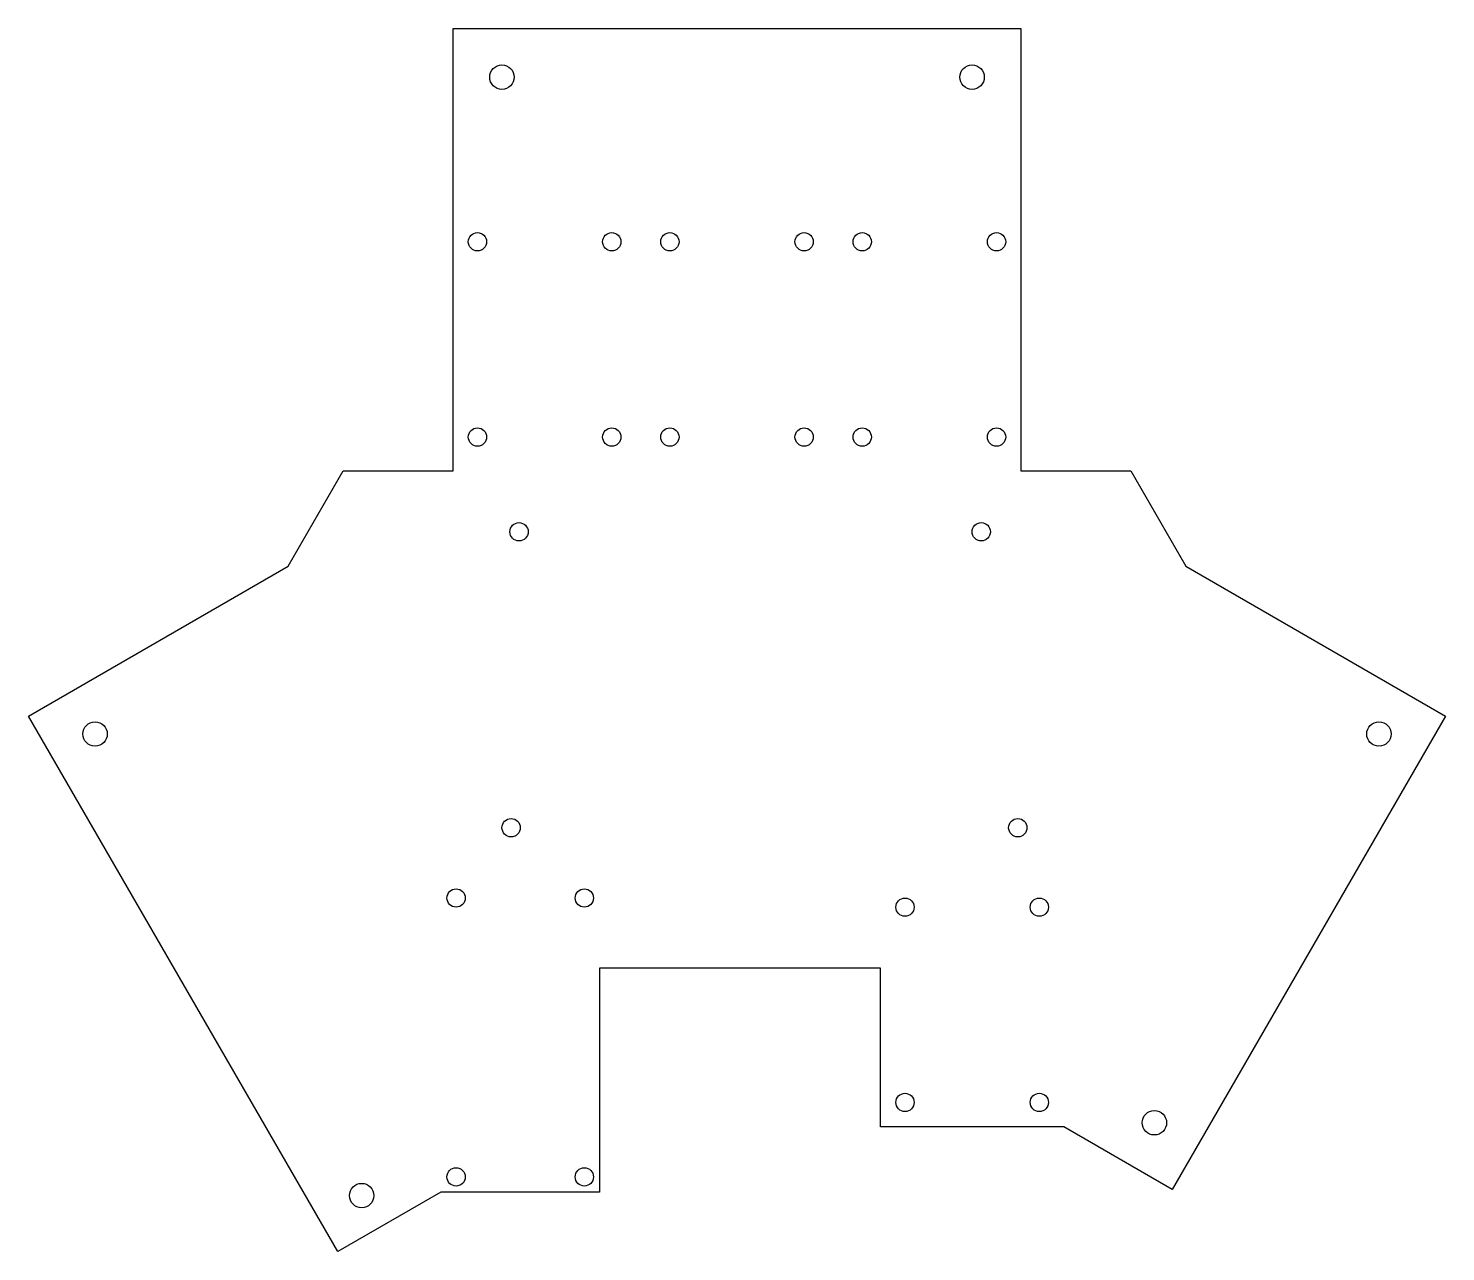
# Model space of a CAD drawing. Header units: millimetres. Extents: x -95 to 137, y 18 to 218.
import ezdxf

# ---------------------------------------------------------------- set-up
doc = ezdxf.new("R2010")
doc.units = ezdxf.units.MM
doc.layers.get('0').update_dxf_attribs({"linetype": 'CONTINUOUS'})

msp = doc.modelspace()

# ---------------------------------------------------------------- linework, layer by layer
msp.add_lwpolyline([(44.52, 64), (-1.51, 64), (-1.51, 27.29), (-27.51, 27.29), (-44.41, 17.54), (-95.08, 105.3), (-52.53, 129.87), (-43.5, 145.5), (-25.51, 145.5), (-25.51, 218), (67.51, 218), (67.51, 145.5), (85.5, 145.5), (94.53, 129.87), (137.08, 105.3), (92.3, 27.73), (74.52, 37.99), (44.52, 37.99)], close=True)
for centre, radius in [((-17.51, 210), 2), ((59.51, 210), 2), ((-21.51, 183.02), 1.5), ((0.49, 183.02), 1.5), ((10, 183.02), 1.5), ((32, 183.02), 1.5), ((41.51, 183.02), 1.5), ((63.51, 183.02), 1.5), ((-21.51, 151.02), 1.5), ((0.49, 151.02), 1.5), ((10, 151.02), 1.5), ((32, 151.02), 1.5), ((41.51, 151.02), 1.5), ((63.51, 151.02), 1.5), ((-14.7, 135.5), 1.5), ((61, 135.5), 1.5), ((-84.15, 102.37), 2), ((126.15, 102.37), 2), ((-16, 87), 1.5), ((67, 87), 1.5), ((-25.01, 75.49), 1.5), ((-4.01, 75.49), 1.5), ((48.52, 73.99), 1.5), ((70.52, 73.99), 1.5), ((48.52, 41.99), 1.5), ((70.52, 41.99), 1.5), ((89.37, 38.66), 2), ((-25.01, 29.79), 1.5), ((-4.01, 29.79), 1.5), ((-40.48, 26.73), 2)]:
    msp.add_circle(centre, radius)

doc.saveas('drawing.dxf')
